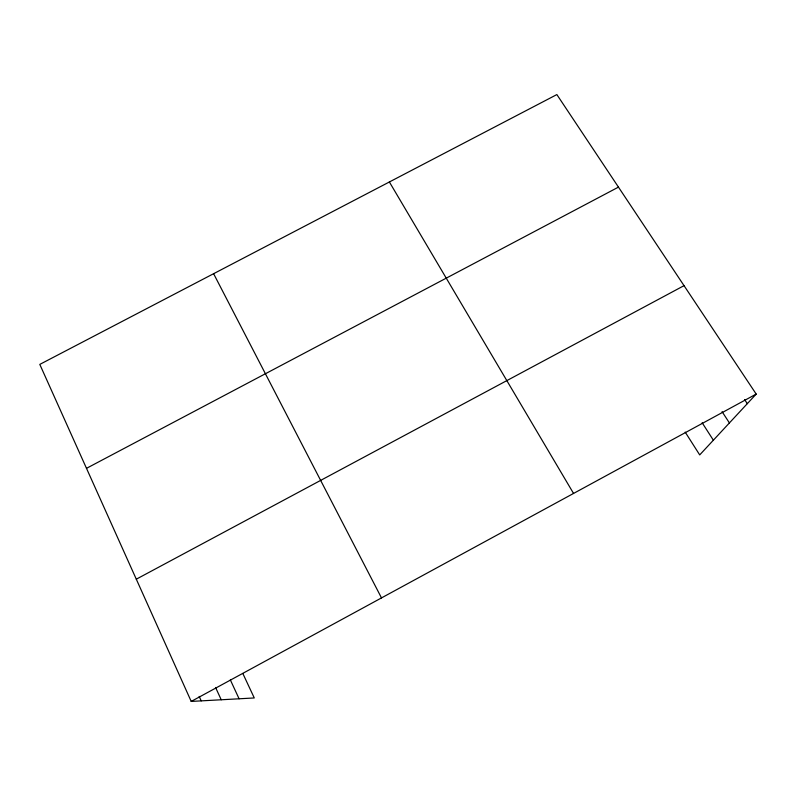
<?xml version="1.0" encoding="UTF-8"?>
<svg xmlns="http://www.w3.org/2000/svg" width="796" height="796" viewBox="0 0 796 796"><rect width="100%" height="100%" fill="white"/><g stroke="black" fill="none" stroke-linecap="round" stroke-linejoin="round"><path stroke-width="1.19" d="M242.82 673.446L254.272 697.953L191.209 701.425L39.8 364.399L556.862 94.575L756.2 394.08L699.704 454.914L685.187 432.099M191.209 701.425L756.2 394.08M136.295 579.19L684.033 285.655M86.495 468.327L618.452 187.12M744.578 399.542L747.295 403.662M722.072 411.651L729.405 422.925M702.152 422.756L713.365 440.198M389.383 181.976L573.548 493.44M213.607 273.705L381.493 597.915M230.352 679.913L239.089 698.788M215.577 687.465L221.218 699.774M199.189 696.42L201.199 700.868"/></g></svg>
